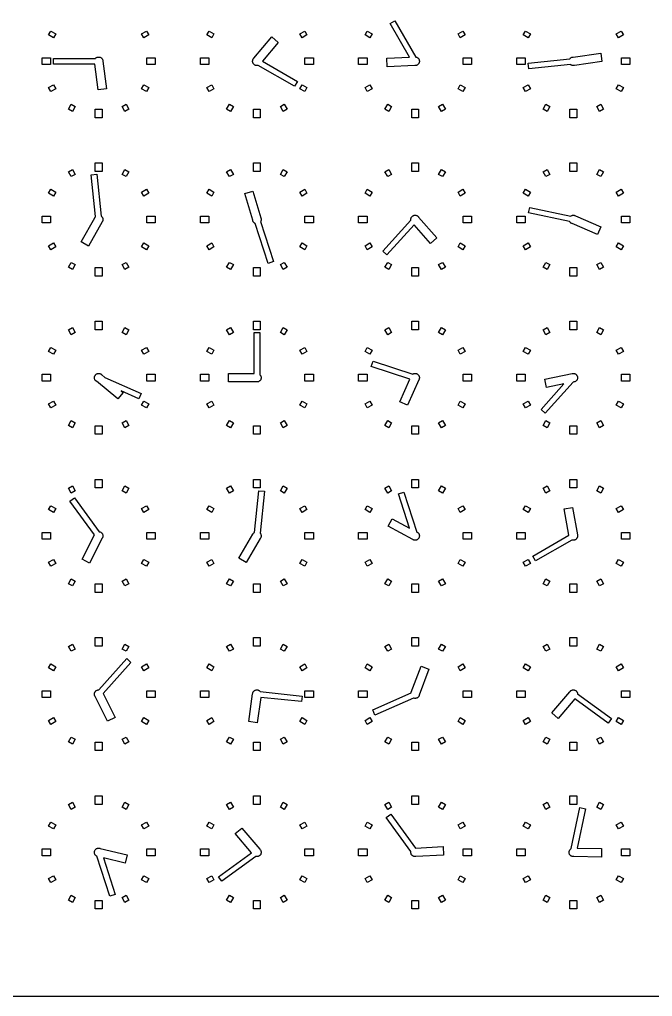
# Model space of a CAD drawing. Header units: millimetres. Extents: x -8 to 856, y -8 to 688.
# Drawn here: x 424 to 536, y -7.5 to 165.4 of the extents above; entities that cross this region are included whole.
import ezdxf

# ---------------------------------------------------------------- set-up
doc = ezdxf.new("R2010")
doc.units = ezdxf.units.MM

msp = doc.modelspace()

# ---------------------------------------------------------------- linework, layer by layer
for points in [[(-7.5, -7.5), (-7.5, 687.5), (855.5, 687.5), (855.5, -7.5)], [(493.01, 158.71), (489.57, 164.68), (490.43, 165.18), (494.15, 158.74), (494.22, 158.72), (494.29, 158.7), (494.36, 158.67), (494.42, 158.63), (494.48, 158.58), (494.53, 158.53), (494.58, 158.48), (494.63, 158.42), (494.67, 158.36), (494.7, 158.29), (494.72, 158.22), (494.74, 158.15), (494.75, 158.07), (494.75, 158), (494.75, 157.93), (494.74, 157.85), (494.72, 157.78), (494.7, 157.71), (494.67, 157.64), (494.63, 157.58), (494.58, 157.52), (494.53, 157.47), (494.48, 157.42), (494.42, 157.37), (494.36, 157.33), (494.29, 157.3), (494.22, 157.28), (494.15, 157.26), (494.07, 157.25), (494, 157.25), (493.95, 157.25), (489.04, 157.03), (488.97, 158.53), (493.01, 158.71)], [(430.41, 162.85), (430.01, 162.15), (429.14, 162.65), (429.54, 163.35), (430.41, 162.85)], [(445.99, 162.15), (445.59, 162.85), (446.46, 163.35), (446.86, 162.65), (445.99, 162.15)], [(458.41, 162.85), (458.01, 162.15), (457.14, 162.65), (457.54, 163.35), (458.41, 162.85)], [(473.99, 162.15), (473.59, 162.85), (474.46, 163.35), (474.86, 162.65), (473.99, 162.15)], [(486.41, 162.85), (486.01, 162.15), (485.14, 162.65), (485.54, 163.35), (486.41, 162.85)], [(501.99, 162.15), (501.59, 162.85), (502.46, 163.35), (502.86, 162.65), (501.99, 162.15)], [(514.41, 162.85), (514.01, 162.15), (513.14, 162.65), (513.54, 163.35), (514.41, 162.85)], [(529.99, 162.15), (529.59, 162.85), (530.46, 163.35), (530.86, 162.65), (529.99, 162.15)], [(466.22, 157.28), (466.15, 157.26), (466.07, 157.25), (466, 157.25), (465.93, 157.25), (465.85, 157.26), (465.78, 157.28), (465.71, 157.3), (465.64, 157.33), (465.58, 157.37), (465.52, 157.42), (465.47, 157.47), (465.42, 157.52), (465.37, 157.58), (465.33, 157.64), (465.3, 157.71), (465.28, 157.78), (465.26, 157.85), (465.25, 157.93), (465.25, 158), (465.25, 158.07), (465.26, 158.15), (465.28, 158.22), (465.3, 158.29), (465.33, 158.36), (465.37, 158.42), (465.42, 158.48), (465.47, 158.53), (465.48, 158.54), (468.64, 162.31), (469.79, 161.35), (466.99, 158.01), (473.18, 154.43), (472.68, 153.57), (466.24, 157.28), (466.22, 157.28)], [(521.39, 158.44), (521.42, 158.48), (521.47, 158.53), (521.52, 158.58), (521.58, 158.63), (521.64, 158.67), (521.71, 158.7), (521.78, 158.72), (521.85, 158.74), (521.93, 158.75), (521.97, 158.75), (526.85, 159.44), (527.06, 157.95), (522.18, 157.27), (522.15, 157.26), (522.07, 157.25), (522, 157.25), (521.93, 157.25), (521.85, 157.26), (521.78, 157.28), (521.71, 157.3), (521.64, 157.33), (521.58, 157.37), (521.52, 157.42), (521.49, 157.44), (514.1, 156.67), (513.99, 157.66), (521.39, 158.44)], [(429.5, 158.6), (429.5, 157.4), (428, 157.4), (428, 158.6), (429.5, 158.6)], [(437.47, 158.53), (437.52, 158.58), (437.58, 158.63), (437.64, 158.67), (437.71, 158.7), (437.78, 158.72), (437.85, 158.74), (437.93, 158.75), (438, 158.75), (438.07, 158.75), (438.15, 158.74), (438.22, 158.72), (438.29, 158.7), (438.36, 158.67), (438.42, 158.63), (438.48, 158.58), (438.53, 158.53), (438.58, 158.48), (438.63, 158.42), (438.67, 158.36), (438.7, 158.29), (438.72, 158.22), (438.74, 158.15), (438.75, 158.07), (438.75, 158.02), (439.4, 153.14), (437.91, 152.94), (437.31, 157.5), (430, 157.5), (430, 158.5), (437.44, 158.5), (437.47, 158.53)], [(446.5, 157.4), (446.5, 158.6), (448, 158.6), (448, 157.4), (446.5, 157.4)], [(457.5, 158.6), (457.5, 157.4), (456, 157.4), (456, 158.6), (457.5, 158.6)], [(474.5, 157.4), (474.5, 158.6), (476, 158.6), (476, 157.4), (474.5, 157.4)], [(485.5, 158.6), (485.5, 157.4), (484, 157.4), (484, 158.6), (485.5, 158.6)], [(502.5, 157.4), (502.5, 158.6), (504, 158.6), (504, 157.4), (502.5, 157.4)], [(513.5, 158.6), (513.5, 157.4), (512, 157.4), (512, 158.6), (513.5, 158.6)], [(530.5, 157.4), (530.5, 158.6), (532, 158.6), (532, 157.4), (530.5, 157.4)], [(430.01, 153.85), (430.41, 153.15), (429.54, 152.65), (429.14, 153.35), (430.01, 153.85)], [(445.59, 153.15), (445.99, 153.85), (446.86, 153.35), (446.46, 152.65), (445.59, 153.15)], [(458.01, 153.85), (458.41, 153.15), (457.54, 152.65), (457.14, 153.35), (458.01, 153.85)], [(473.59, 153.15), (473.99, 153.85), (474.86, 153.35), (474.46, 152.65), (473.59, 153.15)], [(486.01, 153.85), (486.41, 153.15), (485.54, 152.65), (485.14, 153.35), (486.01, 153.85)], [(501.59, 153.15), (501.99, 153.85), (502.86, 153.35), (502.46, 152.65), (501.59, 153.15)], [(514.01, 153.85), (514.41, 153.15), (513.54, 152.65), (513.14, 153.35), (514.01, 153.85)], [(529.59, 153.15), (529.99, 153.85), (530.86, 153.35), (530.46, 152.65), (529.59, 153.15)], [(432.65, 149.54), (433.15, 150.41), (433.85, 150.01), (433.35, 149.14), (432.65, 149.54)], [(437.4, 149.5), (438.6, 149.5), (438.6, 148), (437.4, 148), (437.4, 149.5)], [(442.15, 150.01), (442.85, 150.41), (443.35, 149.54), (442.65, 149.14), (442.15, 150.01)], [(461.15, 150.41), (461.85, 150.01), (461.35, 149.14), (460.65, 149.54), (461.15, 150.41)], [(465.4, 148), (465.4, 149.5), (466.6, 149.5), (466.6, 148), (465.4, 148)], [(470.15, 150.01), (470.85, 150.41), (471.35, 149.54), (470.65, 149.14), (470.15, 150.01)], [(488.65, 149.54), (489.15, 150.41), (489.85, 150.01), (489.35, 149.14), (488.65, 149.54)], [(493.4, 149.5), (494.6, 149.5), (494.6, 148), (493.4, 148), (493.4, 149.5)], [(498.15, 150.01), (498.85, 150.41), (499.35, 149.54), (498.65, 149.14), (498.15, 150.01)], [(516.65, 149.54), (517.15, 150.41), (517.85, 150.01), (517.35, 149.14), (516.65, 149.54)], [(521.4, 149.5), (522.6, 149.5), (522.6, 148), (521.4, 148), (521.4, 149.5)], [(526.15, 150.01), (526.85, 150.41), (527.35, 149.54), (526.65, 149.14), (526.15, 150.01)], [(433.85, 137.99), (433.15, 137.59), (432.65, 138.46), (433.35, 138.86), (433.85, 137.99)], [(438.6, 138.5), (437.4, 138.5), (437.4, 140), (438.6, 140), (438.6, 138.5)], [(442.85, 137.59), (442.15, 137.99), (442.65, 138.86), (443.35, 138.46), (442.85, 137.59)], [(461.85, 137.99), (461.15, 137.59), (460.65, 138.46), (461.35, 138.86), (461.85, 137.99)], [(466.6, 138.5), (465.4, 138.5), (465.4, 140), (466.6, 140), (466.6, 138.5)], [(470.85, 137.59), (470.15, 137.99), (470.65, 138.86), (471.35, 138.46), (470.85, 137.59)], [(489.85, 137.99), (489.15, 137.59), (488.65, 138.46), (489.35, 138.86), (489.85, 137.99)], [(494.6, 138.5), (493.4, 138.5), (493.4, 140), (494.6, 140), (494.6, 138.5)], [(498.85, 137.59), (498.15, 137.99), (498.65, 138.86), (499.35, 138.46), (498.85, 137.59)], [(517.85, 137.99), (517.15, 137.59), (516.65, 138.46), (517.35, 138.86), (517.85, 137.99)], [(522.6, 138.5), (521.4, 138.5), (521.4, 140), (522.6, 140), (522.6, 138.5)], [(526.85, 137.59), (526.15, 137.99), (526.65, 138.86), (527.35, 138.46), (526.85, 137.59)], [(437.31, 130.3), (437.33, 130.36), (437.37, 130.42), (437.42, 130.48), (437.44, 130.51), (436.67, 137.9), (437.66, 138.01), (438.44, 130.61), (438.48, 130.58), (438.53, 130.53), (438.58, 130.48), (438.63, 130.42), (438.67, 130.36), (438.7, 130.29), (438.72, 130.22), (438.74, 130.15), (438.75, 130.07), (438.75, 130), (438.75, 129.93), (438.74, 129.85), (438.72, 129.78), (438.7, 129.71), (438.67, 129.64), (438.63, 129.58), (438.61, 129.56), (436.19, 125.28), (434.89, 126.02), (437.31, 130.3)], [(430.41, 134.85), (430.01, 134.15), (429.14, 134.65), (429.54, 135.35), (430.41, 134.85)], [(445.99, 134.15), (445.59, 134.85), (446.46, 135.35), (446.86, 134.65), (445.99, 134.15)], [(458.41, 134.85), (458.01, 134.15), (457.14, 134.65), (457.54, 135.35), (458.41, 134.85)], [(466.7, 129.71), (466.67, 129.64), (466.65, 129.62), (468.95, 122.55), (468, 122.24), (465.7, 129.31), (465.64, 129.33), (465.58, 129.37), (465.52, 129.42), (465.47, 129.47), (465.42, 129.52), (465.37, 129.58), (465.33, 129.64), (465.3, 129.71), (465.28, 129.78), (465.26, 129.85), (465.26, 129.87), (463.86, 134.58), (465.3, 135.01), (466.7, 130.29), (466.7, 130.29), (466.72, 130.22), (466.74, 130.15), (466.75, 130.07), (466.75, 130), (466.75, 129.93), (466.74, 129.85), (466.72, 129.78), (466.7, 129.71)], [(473.99, 134.15), (473.59, 134.85), (474.46, 135.35), (474.86, 134.65), (473.99, 134.15)], [(486.41, 134.85), (486.01, 134.15), (485.14, 134.65), (485.54, 135.35), (486.41, 134.85)], [(501.99, 134.15), (501.59, 134.85), (502.46, 135.35), (502.86, 134.65), (501.99, 134.15)], [(514.41, 134.85), (514.01, 134.15), (513.14, 134.65), (513.54, 135.35), (514.41, 134.85)], [(529.99, 134.15), (529.59, 134.85), (530.46, 135.35), (530.86, 134.65), (529.99, 134.15)], [(521.71, 129.3), (521.64, 129.33), (521.58, 129.37), (521.52, 129.42), (521.47, 129.47), (521.42, 129.52), (521.37, 129.58), (521.34, 129.63), (514.07, 131.17), (514.28, 132.15), (521.55, 130.61), (521.58, 130.63), (521.64, 130.67), (521.71, 130.7), (521.78, 130.72), (521.85, 130.74), (521.93, 130.75), (522, 130.75), (522.07, 130.75), (522.15, 130.74), (522.22, 130.72), (522.29, 130.7), (522.36, 130.67), (522.37, 130.66), (526.88, 128.69), (526.29, 127.32), (521.78, 129.28), (521.71, 129.3)], [(429.5, 130.6), (429.5, 129.4), (428, 129.4), (428, 130.6), (429.5, 130.6)], [(446.5, 129.4), (446.5, 130.6), (448, 130.6), (448, 129.4), (446.5, 129.4)], [(457.5, 130.6), (457.5, 129.4), (456, 129.4), (456, 130.6), (457.5, 130.6)], [(474.5, 129.4), (474.5, 130.6), (476, 130.6), (476, 129.4), (474.5, 129.4)], [(485.5, 130.6), (485.5, 129.4), (484, 129.4), (484, 130.6), (485.5, 130.6)], [(493.25, 129.91), (493.25, 129.93), (493.25, 130), (493.25, 130.07), (493.26, 130.15), (493.28, 130.22), (493.3, 130.29), (493.33, 130.36), (493.37, 130.42), (493.42, 130.48), (493.47, 130.53), (493.52, 130.58), (493.58, 130.63), (493.64, 130.67), (493.71, 130.7), (493.78, 130.72), (493.85, 130.74), (493.93, 130.75), (494, 130.75), (494.07, 130.75), (494.15, 130.74), (494.22, 130.72), (494.29, 130.7), (494.36, 130.67), (494.42, 130.63), (494.48, 130.58), (494.53, 130.53), (494.58, 130.48), (494.61, 130.44), (497.87, 126.75), (496.75, 125.76), (493.83, 129.06), (489.02, 123.72), (488.28, 124.39), (493.25, 129.91)], [(502.5, 129.4), (502.5, 130.6), (504, 130.6), (504, 129.4), (502.5, 129.4)], [(513.5, 130.6), (513.5, 129.4), (512, 129.4), (512, 130.6), (513.5, 130.6)], [(530.5, 129.4), (530.5, 130.6), (532, 130.6), (532, 129.4), (530.5, 129.4)], [(430.01, 125.85), (430.41, 125.15), (429.54, 124.65), (429.14, 125.35), (430.01, 125.85)], [(445.59, 125.15), (445.99, 125.85), (446.86, 125.35), (446.46, 124.65), (445.59, 125.15)], [(458.01, 125.85), (458.41, 125.15), (457.54, 124.65), (457.14, 125.35), (458.01, 125.85)], [(473.59, 125.15), (473.99, 125.85), (474.86, 125.35), (474.46, 124.65), (473.59, 125.15)], [(486.01, 125.85), (486.41, 125.15), (485.54, 124.65), (485.14, 125.35), (486.01, 125.85)], [(501.59, 125.15), (501.99, 125.85), (502.86, 125.35), (502.46, 124.65), (501.59, 125.15)], [(514.01, 125.85), (514.41, 125.15), (513.54, 124.65), (513.14, 125.35), (514.01, 125.85)], [(529.59, 125.15), (529.99, 125.85), (530.86, 125.35), (530.46, 124.65), (529.59, 125.15)], [(432.65, 121.54), (433.15, 122.41), (433.85, 122.01), (433.35, 121.14), (432.65, 121.54)], [(437.4, 121.5), (438.6, 121.5), (438.6, 120), (437.4, 120), (437.4, 121.5)], [(442.15, 122.01), (442.85, 122.41), (443.35, 121.54), (442.65, 121.14), (442.15, 122.01)], [(460.65, 121.54), (461.15, 122.41), (461.85, 122.01), (461.35, 121.14), (460.65, 121.54)], [(465.4, 121.5), (466.6, 121.5), (466.6, 120), (465.4, 120), (465.4, 121.5)], [(470.15, 122.01), (470.85, 122.41), (471.35, 121.54), (470.65, 121.14), (470.15, 122.01)], [(488.65, 121.54), (489.15, 122.41), (489.85, 122.01), (489.35, 121.14), (488.65, 121.54)], [(493.4, 121.5), (494.6, 121.5), (494.6, 120), (493.4, 120), (493.4, 121.5)], [(498.15, 122.01), (498.85, 122.41), (499.35, 121.54), (498.65, 121.14), (498.15, 122.01)], [(516.65, 121.54), (517.15, 122.41), (517.85, 122.01), (517.35, 121.14), (516.65, 121.54)], [(521.4, 121.5), (522.6, 121.5), (522.6, 120), (521.4, 120), (521.4, 121.5)], [(526.15, 122.01), (526.85, 122.41), (527.35, 121.54), (526.65, 121.14), (526.15, 122.01)], [(433.85, 109.99), (433.15, 109.59), (432.65, 110.46), (433.35, 110.86), (433.85, 109.99)], [(438.6, 110.5), (437.4, 110.5), (437.4, 112), (438.6, 112), (438.6, 110.5)], [(442.85, 109.59), (442.15, 109.99), (442.65, 110.86), (443.35, 110.46), (442.85, 109.59)], [(461.85, 109.99), (461.15, 109.59), (460.65, 110.46), (461.35, 110.86), (461.85, 109.99)], [(466.6, 110.5), (465.4, 110.5), (465.4, 112), (466.6, 112), (466.6, 110.5)], [(470.85, 109.59), (470.15, 109.99), (470.65, 110.86), (471.35, 110.46), (470.85, 109.59)], [(489.85, 109.99), (489.15, 109.59), (488.65, 110.46), (489.35, 110.86), (489.85, 109.99)], [(494.6, 110.5), (493.4, 110.5), (493.4, 112), (494.6, 112), (494.6, 110.5)], [(498.85, 109.59), (498.15, 109.99), (498.65, 110.86), (499.35, 110.46), (498.85, 109.59)], [(517.85, 109.99), (517.15, 109.59), (516.65, 110.46), (517.35, 110.86), (517.85, 109.99)], [(522.6, 110.5), (521.4, 110.5), (521.4, 112), (522.6, 112), (522.6, 110.5)], [(526.85, 109.59), (526.15, 109.99), (526.65, 110.86), (527.35, 110.46), (526.85, 109.59)], [(465.5, 110), (466.5, 110), (466.5, 102.56), (466.53, 102.53), (466.58, 102.48), (466.63, 102.42), (466.67, 102.36), (466.7, 102.29), (466.72, 102.22), (466.74, 102.15), (466.75, 102.07), (466.75, 102), (466.75, 101.93), (466.74, 101.85), (466.72, 101.78), (466.7, 101.71), (466.67, 101.64), (466.63, 101.58), (466.58, 101.52), (466.53, 101.47), (466.48, 101.42), (466.42, 101.37), (466.36, 101.33), (466.29, 101.3), (466.22, 101.28), (466.15, 101.26), (466.07, 101.25), (466, 101.25), (465.93, 101.25), (465.92, 101.25), (461, 101.25), (461, 102.75), (465.5, 102.75), (465.5, 110)], [(430.41, 106.85), (430.01, 106.15), (429.14, 106.65), (429.54, 107.35), (430.41, 106.85)], [(445.99, 106.15), (445.59, 106.85), (446.46, 107.35), (446.86, 106.65), (445.99, 106.15)], [(458.41, 106.85), (458.01, 106.15), (457.14, 106.65), (457.54, 107.35), (458.41, 106.85)], [(473.99, 106.15), (473.59, 106.85), (474.46, 107.35), (474.86, 106.65), (473.99, 106.15)], [(486.41, 106.85), (486.01, 106.15), (485.14, 106.65), (485.54, 107.35), (486.41, 106.85)], [(501.99, 106.15), (501.59, 106.85), (502.46, 107.35), (502.86, 106.65), (501.99, 106.15)], [(514.41, 106.85), (514.01, 106.15), (513.14, 106.65), (513.54, 107.35), (514.41, 106.85)], [(529.99, 106.15), (529.59, 106.85), (530.46, 107.35), (530.86, 106.65), (529.99, 106.15)], [(493.08, 101.77), (486.24, 104), (486.55, 104.95), (493.62, 102.65), (493.64, 102.67), (493.71, 102.7), (493.78, 102.72), (493.85, 102.74), (493.93, 102.75), (494, 102.75), (494.07, 102.75), (494.15, 102.74), (494.22, 102.72), (494.29, 102.7), (494.36, 102.67), (494.42, 102.63), (494.48, 102.58), (494.53, 102.53), (494.58, 102.48), (494.63, 102.42), (494.67, 102.36), (494.7, 102.29), (494.72, 102.22), (494.74, 102.15), (494.75, 102.07), (494.75, 102), (494.75, 101.93), (494.74, 101.85), (494.72, 101.78), (494.7, 101.71), (494.67, 101.64), (494.65, 101.62), (492.65, 97.13), (491.28, 97.74), (493.08, 101.77)], [(429.5, 102.6), (429.5, 101.4), (428, 101.4), (428, 102.6), (429.5, 102.6)], [(437.58, 101.37), (437.52, 101.42), (437.47, 101.47), (437.42, 101.52), (437.37, 101.58), (437.33, 101.64), (437.3, 101.71), (437.28, 101.78), (437.26, 101.85), (437.25, 101.93), (437.25, 102), (437.25, 102.07), (437.26, 102.15), (437.28, 102.22), (437.3, 102.29), (437.33, 102.36), (437.37, 102.42), (437.42, 102.48), (437.47, 102.53), (437.52, 102.58), (437.58, 102.63), (437.64, 102.67), (437.71, 102.7), (437.78, 102.72), (437.85, 102.74), (437.93, 102.75), (438, 102.75), (438.07, 102.75), (438.15, 102.74), (438.22, 102.72), (438.29, 102.7), (438.36, 102.67), (438.42, 102.63), (438.48, 102.58), (438.53, 102.53), (438.54, 102.53), (439.12, 102.05), (445.51, 99.2), (445.1, 98.29), (442.01, 99.67), (442.34, 99.4), (441.38, 98.24), (437.59, 101.37), (437.58, 101.37)], [(446.5, 101.4), (446.5, 102.6), (448, 102.6), (448, 101.4), (446.5, 101.4)], [(457.5, 102.6), (457.5, 101.4), (456, 101.4), (456, 102.6), (457.5, 102.6)], [(474.5, 101.4), (474.5, 102.6), (476, 102.6), (476, 101.4), (474.5, 101.4)], [(485.5, 102.6), (485.5, 101.4), (484, 101.4), (484, 102.6), (485.5, 102.6)], [(502.5, 101.4), (502.5, 102.6), (504, 102.6), (504, 101.4), (502.5, 101.4)], [(513.5, 102.6), (513.5, 101.4), (512, 101.4), (512, 102.6), (513.5, 102.6)], [(520.33, 100.9), (517.25, 100.27), (516.95, 101.74), (521.77, 102.72), (521.78, 102.72), (521.85, 102.74), (521.93, 102.75), (522, 102.75), (522.07, 102.75), (522.15, 102.74), (522.22, 102.72), (522.29, 102.7), (522.36, 102.67), (522.42, 102.63), (522.48, 102.58), (522.53, 102.53), (522.58, 102.48), (522.63, 102.42), (522.67, 102.36), (522.7, 102.29), (522.72, 102.22), (522.74, 102.15), (522.75, 102.07), (522.75, 102), (522.75, 101.93), (522.74, 101.85), (522.72, 101.78), (522.7, 101.71), (522.67, 101.64), (522.63, 101.58), (522.58, 101.52), (522.53, 101.47), (522.48, 101.42), (522.42, 101.37), (522.36, 101.33), (522.29, 101.3), (522.22, 101.28), (522.15, 101.26), (522.07, 101.25), (522.07, 101.25), (521.98, 101.23), (517.02, 95.72), (516.28, 96.39), (520.33, 100.9)], [(530.5, 101.4), (530.5, 102.6), (532, 102.6), (532, 101.4), (530.5, 101.4)], [(430.01, 97.85), (430.41, 97.15), (429.54, 96.65), (429.14, 97.35), (430.01, 97.85)], [(445.59, 97.15), (445.99, 97.85), (446.86, 97.35), (446.46, 96.65), (445.59, 97.15)], [(458.01, 97.85), (458.41, 97.15), (457.54, 96.65), (457.14, 97.35), (458.01, 97.85)], [(473.59, 97.15), (473.99, 97.85), (474.86, 97.35), (474.46, 96.65), (473.59, 97.15)], [(486.01, 97.85), (486.41, 97.15), (485.54, 96.65), (485.14, 97.35), (486.01, 97.85)], [(501.59, 97.15), (501.99, 97.85), (502.86, 97.35), (502.46, 96.65), (501.59, 97.15)], [(514.01, 97.85), (514.41, 97.15), (513.54, 96.65), (513.14, 97.35), (514.01, 97.85)], [(529.59, 97.15), (529.99, 97.85), (530.86, 97.35), (530.46, 96.65), (529.59, 97.15)], [(433.15, 94.41), (433.85, 94.01), (433.35, 93.14), (432.65, 93.54), (433.15, 94.41)], [(437.4, 92), (437.4, 93.5), (438.6, 93.5), (438.6, 92), (437.4, 92)], [(442.15, 94.01), (442.85, 94.41), (443.35, 93.54), (442.65, 93.14), (442.15, 94.01)], [(460.65, 93.54), (461.15, 94.41), (461.85, 94.01), (461.35, 93.14), (460.65, 93.54)], [(465.4, 93.5), (466.6, 93.5), (466.6, 92), (465.4, 92), (465.4, 93.5)], [(470.15, 94.01), (470.85, 94.41), (471.35, 93.54), (470.65, 93.14), (470.15, 94.01)], [(488.65, 93.54), (489.15, 94.41), (489.85, 94.01), (489.35, 93.14), (488.65, 93.54)], [(493.4, 93.5), (494.6, 93.5), (494.6, 92), (493.4, 92), (493.4, 93.5)], [(498.15, 94.01), (498.85, 94.41), (499.35, 93.54), (498.65, 93.14), (498.15, 94.01)], [(516.65, 93.54), (517.15, 94.41), (517.85, 94.01), (517.35, 93.14), (516.65, 93.54)], [(521.4, 93.5), (522.6, 93.5), (522.6, 92), (521.4, 92), (521.4, 93.5)], [(526.15, 94.01), (526.85, 94.41), (527.35, 93.54), (526.65, 93.14), (526.15, 94.01)], [(438.6, 82.5), (437.4, 82.5), (437.4, 84), (438.6, 84), (438.6, 82.5)], [(466.6, 82.5), (465.4, 82.5), (465.4, 84), (466.6, 84), (466.6, 82.5)], [(494.6, 82.5), (493.4, 82.5), (493.4, 84), (494.6, 84), (494.6, 82.5)], [(522.6, 82.5), (521.4, 82.5), (521.4, 84), (522.6, 84), (522.6, 82.5)], [(433.85, 81.99), (433.15, 81.59), (432.65, 82.46), (433.35, 82.86), (433.85, 81.99)], [(442.85, 81.59), (442.15, 81.99), (442.65, 82.86), (443.35, 82.46), (442.85, 81.59)], [(461.85, 81.99), (461.15, 81.59), (460.65, 82.46), (461.35, 82.86), (461.85, 81.99)], [(465.31, 74.31), (465.33, 74.36), (465.37, 74.42), (465.42, 74.48), (465.47, 74.53), (465.52, 74.58), (465.56, 74.61), (466.34, 82.01), (467.33, 81.9), (466.56, 74.51), (466.58, 74.48), (466.63, 74.42), (466.67, 74.36), (466.7, 74.29), (466.72, 74.22), (466.74, 74.15), (466.75, 74.07), (466.75, 74), (466.75, 73.93), (466.74, 73.85), (466.72, 73.78), (466.7, 73.71), (466.67, 73.64), (466.63, 73.58), (466.61, 73.55), (464.11, 69.31), (462.82, 70.07), (465.31, 74.31)], [(470.85, 81.59), (470.15, 81.99), (470.65, 82.86), (471.35, 82.46), (470.85, 81.59)], [(489.85, 81.99), (489.15, 81.59), (488.65, 82.46), (489.35, 82.86), (489.85, 81.99)], [(494.7, 73.71), (494.67, 73.64), (494.63, 73.58), (494.58, 73.52), (494.53, 73.47), (494.48, 73.42), (494.42, 73.37), (494.36, 73.33), (494.29, 73.3), (494.22, 73.28), (494.15, 73.26), (494.07, 73.25), (494, 73.25), (493.93, 73.25), (493.85, 73.26), (493.78, 73.28), (493.71, 73.3), (493.64, 73.33), (493.58, 73.37), (493.57, 73.38), (489.25, 75.73), (489.96, 77.04), (493.02, 75.38), (491.05, 81.45), (492, 81.76), (494.3, 74.69), (494.36, 74.67), (494.42, 74.63), (494.48, 74.58), (494.53, 74.53), (494.58, 74.48), (494.63, 74.42), (494.67, 74.36), (494.7, 74.29), (494.72, 74.22), (494.74, 74.15), (494.75, 74.07), (494.75, 74), (494.75, 73.93), (494.74, 73.85), (494.72, 73.78), (494.7, 73.71)], [(498.85, 81.59), (498.15, 81.99), (498.65, 82.86), (499.35, 82.46), (498.85, 81.59)], [(517.85, 81.99), (517.15, 81.59), (516.65, 82.46), (517.35, 82.86), (517.85, 81.99)], [(526.85, 81.59), (526.15, 81.99), (526.65, 82.86), (527.35, 82.46), (526.85, 81.59)], [(437.25, 74.18), (432.89, 80.18), (433.7, 80.77), (438.07, 74.75), (438.07, 74.75), (438.15, 74.74), (438.22, 74.72), (438.29, 74.7), (438.36, 74.67), (438.42, 74.63), (438.48, 74.58), (438.53, 74.53), (438.58, 74.48), (438.63, 74.42), (438.67, 74.36), (438.7, 74.29), (438.72, 74.22), (438.74, 74.15), (438.75, 74.07), (438.75, 74), (438.75, 73.93), (438.74, 73.85), (438.72, 73.78), (438.7, 73.71), (438.67, 73.64), (438.63, 73.58), (436.4, 69.2), (435.06, 69.89), (437.25, 74.18)], [(430.41, 78.85), (430.01, 78.15), (429.14, 78.65), (429.54, 79.35), (430.41, 78.85)], [(445.99, 78.15), (445.59, 78.85), (446.46, 79.35), (446.86, 78.65), (445.99, 78.15)], [(458.41, 78.85), (458.01, 78.15), (457.14, 78.65), (457.54, 79.35), (458.41, 78.85)], [(473.99, 78.15), (473.59, 78.85), (474.46, 79.35), (474.86, 78.65), (473.99, 78.15)], [(486.41, 78.85), (486.01, 78.15), (485.14, 78.65), (485.54, 79.35), (486.41, 78.85)], [(501.99, 78.15), (501.59, 78.85), (502.46, 79.35), (502.86, 78.65), (501.99, 78.15)], [(514.41, 78.85), (514.01, 78.15), (513.14, 78.65), (513.54, 79.35), (514.41, 78.85)], [(521.22, 74.12), (520.39, 78.79), (521.87, 79.05), (522.72, 74.21), (522.74, 74.15), (522.75, 74.07), (522.75, 74), (522.75, 73.93), (522.74, 73.85), (522.72, 73.78), (522.7, 73.71), (522.67, 73.64), (522.63, 73.58), (522.58, 73.52), (522.53, 73.47), (522.48, 73.42), (522.42, 73.37), (522.36, 73.33), (522.29, 73.3), (522.22, 73.28), (522.15, 73.26), (522.07, 73.25), (522, 73.25), (521.93, 73.25), (521.85, 73.26), (521.78, 73.28), (521.76, 73.28), (515.32, 69.57), (514.82, 70.43), (521.22, 74.12)], [(529.99, 78.15), (529.59, 78.85), (530.46, 79.35), (530.86, 78.65), (529.99, 78.15)], [(429.5, 74.6), (429.5, 73.4), (428, 73.4), (428, 74.6), (429.5, 74.6)], [(446.5, 73.4), (446.5, 74.6), (448, 74.6), (448, 73.4), (446.5, 73.4)], [(457.5, 74.6), (457.5, 73.4), (456, 73.4), (456, 74.6), (457.5, 74.6)], [(474.5, 73.4), (474.5, 74.6), (476, 74.6), (476, 73.4), (474.5, 73.4)], [(485.5, 74.6), (485.5, 73.4), (484, 73.4), (484, 74.6), (485.5, 74.6)], [(502.5, 73.4), (502.5, 74.6), (504, 74.6), (504, 73.4), (502.5, 73.4)], [(513.5, 74.6), (513.5, 73.4), (512, 73.4), (512, 74.6), (513.5, 74.6)], [(530.5, 73.4), (530.5, 74.6), (532, 74.6), (532, 73.4), (530.5, 73.4)], [(430.01, 69.85), (430.41, 69.15), (429.54, 68.65), (429.14, 69.35), (430.01, 69.85)], [(445.59, 69.15), (445.99, 69.85), (446.86, 69.35), (446.46, 68.65), (445.59, 69.15)], [(458.01, 69.85), (458.41, 69.15), (457.54, 68.65), (457.14, 69.35), (458.01, 69.85)], [(473.59, 69.15), (473.99, 69.85), (474.86, 69.35), (474.46, 68.65), (473.59, 69.15)], [(486.01, 69.85), (486.41, 69.15), (485.54, 68.65), (485.14, 69.35), (486.01, 69.85)], [(501.59, 69.15), (501.99, 69.85), (502.86, 69.35), (502.46, 68.65), (501.59, 69.15)], [(514.01, 69.85), (514.41, 69.15), (513.54, 68.65), (513.14, 69.35), (514.01, 69.85)], [(529.59, 69.15), (529.99, 69.85), (530.86, 69.35), (530.46, 68.65), (529.59, 69.15)], [(432.65, 65.54), (433.15, 66.41), (433.85, 66.01), (433.35, 65.14), (432.65, 65.54)], [(442.15, 66.01), (442.85, 66.41), (443.35, 65.54), (442.65, 65.14), (442.15, 66.01)], [(460.65, 65.54), (461.15, 66.41), (461.85, 66.01), (461.35, 65.14), (460.65, 65.54)], [(470.15, 66.01), (470.85, 66.41), (471.35, 65.54), (470.65, 65.14), (470.15, 66.01)], [(488.65, 65.54), (489.15, 66.41), (489.85, 66.01), (489.35, 65.14), (488.65, 65.54)], [(498.15, 66.01), (498.85, 66.41), (499.35, 65.54), (498.65, 65.14), (498.15, 66.01)], [(516.65, 65.54), (517.15, 66.41), (517.85, 66.01), (517.35, 65.14), (516.65, 65.54)], [(526.15, 66.01), (526.85, 66.41), (527.35, 65.54), (526.65, 65.14), (526.15, 66.01)], [(437.4, 65.5), (438.6, 65.5), (438.6, 64), (437.4, 64), (437.4, 65.5)], [(465.4, 65.5), (466.6, 65.5), (466.6, 64), (465.4, 64), (465.4, 65.5)], [(493.4, 65.5), (494.6, 65.5), (494.6, 64), (493.4, 64), (493.4, 65.5)], [(521.4, 65.5), (522.6, 65.5), (522.6, 64), (521.4, 64), (521.4, 65.5)], [(438.6, 54.5), (437.4, 54.5), (437.4, 56), (438.6, 56), (438.6, 54.5)], [(466.6, 54.5), (465.4, 54.5), (465.4, 56), (466.6, 56), (466.6, 54.5)], [(494.6, 54.5), (493.4, 54.5), (493.4, 56), (494.6, 56), (494.6, 54.5)], [(522.6, 54.5), (521.4, 54.5), (521.4, 56), (522.6, 56), (522.6, 54.5)], [(433.85, 53.99), (433.15, 53.59), (432.65, 54.46), (433.35, 54.86), (433.85, 53.99)], [(442.85, 53.59), (442.15, 53.99), (442.65, 54.86), (443.35, 54.46), (442.85, 53.59)], [(461.85, 53.99), (461.15, 53.59), (460.65, 54.46), (461.35, 54.86), (461.85, 53.99)], [(470.85, 53.59), (470.15, 53.99), (470.65, 54.86), (471.35, 54.46), (470.85, 53.59)], [(489.85, 53.99), (489.15, 53.59), (488.65, 54.46), (489.35, 54.86), (489.85, 53.99)], [(498.85, 53.59), (498.15, 53.99), (498.65, 54.86), (499.35, 54.46), (498.85, 53.59)], [(517.85, 53.99), (517.15, 53.59), (516.65, 54.46), (517.35, 54.86), (517.85, 53.99)], [(526.85, 53.59), (526.15, 53.99), (526.65, 54.86), (527.35, 54.46), (526.85, 53.59)], [(437.33, 45.64), (437.3, 45.71), (437.28, 45.78), (437.26, 45.85), (437.25, 45.93), (437.25, 46), (437.25, 46.07), (437.26, 46.15), (437.28, 46.22), (437.3, 46.29), (437.33, 46.36), (437.37, 46.42), (437.42, 46.48), (437.47, 46.53), (437.52, 46.58), (437.58, 46.63), (437.64, 46.67), (437.71, 46.7), (437.78, 46.72), (437.85, 46.74), (437.93, 46.75), (438, 46.76), (438.01, 46.75), (442.98, 52.28), (443.72, 51.61), (438.78, 46.12), (440.9, 41.86), (439.56, 41.19), (437.37, 45.59), (437.33, 45.64)], [(430.41, 50.85), (430.01, 50.15), (429.14, 50.65), (429.54, 51.35), (430.41, 50.85)], [(445.99, 50.15), (445.59, 50.85), (446.46, 51.35), (446.86, 50.65), (445.99, 50.15)], [(458.41, 50.85), (458.01, 50.15), (457.14, 50.65), (457.54, 51.35), (458.41, 50.85)], [(473.99, 50.15), (473.59, 50.85), (474.46, 51.35), (474.86, 50.65), (473.99, 50.15)], [(486.41, 50.85), (486.01, 50.15), (485.14, 50.65), (485.54, 51.35), (486.41, 50.85)], [(493.28, 46.23), (493.3, 46.29), (493.33, 46.34), (495.05, 50.95), (496.45, 50.42), (494.73, 45.81), (494.72, 45.78), (494.7, 45.71), (494.67, 45.64), (494.63, 45.58), (494.58, 45.52), (494.53, 45.47), (494.48, 45.42), (494.42, 45.37), (494.36, 45.33), (494.29, 45.3), (494.22, 45.28), (494.15, 45.26), (494.07, 45.25), (494, 45.24), (493.93, 45.25), (493.85, 45.26), (493.78, 45.28), (493.71, 45.3), (493.69, 45.31), (486.9, 42.29), (486.49, 43.2), (493.28, 46.23)], [(501.99, 50.15), (501.59, 50.85), (502.46, 51.35), (502.86, 50.65), (501.99, 50.15)], [(514.41, 50.85), (514.01, 50.15), (513.14, 50.65), (513.54, 51.35), (514.41, 50.85)], [(529.99, 50.15), (529.59, 50.85), (530.46, 51.35), (530.86, 50.65), (529.99, 50.15)], [(465.25, 46.03), (465.25, 46.07), (465.26, 46.15), (465.28, 46.22), (465.3, 46.29), (465.33, 46.36), (465.37, 46.42), (465.42, 46.48), (465.47, 46.53), (465.52, 46.58), (465.58, 46.63), (465.64, 46.67), (465.71, 46.7), (465.78, 46.72), (465.85, 46.74), (465.93, 46.75), (466, 46.76), (466.07, 46.75), (466.15, 46.74), (466.22, 46.72), (466.29, 46.7), (466.36, 46.67), (466.42, 46.63), (466.48, 46.58), (466.53, 46.53), (466.58, 46.48), (466.61, 46.44), (474.01, 45.66), (473.9, 44.67), (466.68, 45.43), (466.05, 40.94), (464.56, 41.15), (465.25, 46.03)], [(521.37, 46.42), (521.42, 46.48), (521.47, 46.53), (521.52, 46.58), (521.58, 46.63), (521.64, 46.67), (521.71, 46.7), (521.78, 46.72), (521.85, 46.74), (521.93, 46.75), (522, 46.76), (522.07, 46.75), (522.15, 46.74), (522.22, 46.72), (522.29, 46.7), (522.36, 46.67), (522.42, 46.63), (522.48, 46.58), (522.53, 46.53), (522.58, 46.48), (522.63, 46.42), (522.67, 46.36), (522.7, 46.29), (522.72, 46.22), (522.74, 46.15), (522.75, 46.07), (522.75, 46.07), (528.77, 41.7), (528.18, 40.89), (522.28, 45.18), (519.32, 41.71), (518.18, 42.69), (521.37, 46.42)], [(429.5, 46.6), (429.5, 45.4), (428, 45.4), (428, 46.6), (429.5, 46.6)], [(446.5, 45.4), (446.5, 46.6), (448, 46.6), (448, 45.4), (446.5, 45.4)], [(457.5, 46.6), (457.5, 45.4), (456, 45.4), (456, 46.6), (457.5, 46.6)], [(474.5, 45.4), (474.5, 46.6), (476, 46.6), (476, 45.4), (474.5, 45.4)], [(485.5, 46.6), (485.5, 45.4), (484, 45.4), (484, 46.6), (485.5, 46.6)], [(502.5, 45.4), (502.5, 46.6), (504, 46.6), (504, 45.4), (502.5, 45.4)], [(513.5, 46.6), (513.5, 45.4), (512, 45.4), (512, 46.6), (513.5, 46.6)], [(530.5, 45.4), (530.5, 46.6), (532, 46.6), (532, 45.4), (530.5, 45.4)], [(430.01, 41.85), (430.41, 41.15), (429.54, 40.65), (429.14, 41.35), (430.01, 41.85)], [(445.59, 41.15), (445.99, 41.85), (446.86, 41.35), (446.46, 40.65), (445.59, 41.15)], [(458.01, 41.85), (458.41, 41.15), (457.54, 40.65), (457.14, 41.35), (458.01, 41.85)], [(473.59, 41.15), (473.99, 41.85), (474.86, 41.35), (474.46, 40.65), (473.59, 41.15)], [(486.01, 41.85), (486.41, 41.15), (485.54, 40.65), (485.14, 41.35), (486.01, 41.85)], [(501.59, 41.15), (501.99, 41.85), (502.86, 41.35), (502.46, 40.65), (501.59, 41.15)], [(514.01, 41.85), (514.41, 41.15), (513.54, 40.65), (513.14, 41.35), (514.01, 41.85)], [(529.59, 41.15), (529.99, 41.85), (530.86, 41.35), (530.46, 40.65), (529.59, 41.15)], [(433.15, 38.41), (433.85, 38.01), (433.35, 37.14), (432.65, 37.54), (433.15, 38.41)], [(442.15, 38.01), (442.85, 38.41), (443.35, 37.54), (442.65, 37.14), (442.15, 38.01)], [(460.65, 37.54), (461.15, 38.41), (461.85, 38.01), (461.35, 37.14), (460.65, 37.54)], [(470.15, 38.01), (470.85, 38.41), (471.35, 37.54), (470.65, 37.14), (470.15, 38.01)], [(488.65, 37.54), (489.15, 38.41), (489.85, 38.01), (489.35, 37.14), (488.65, 37.54)], [(498.15, 38.01), (498.85, 38.41), (499.35, 37.54), (498.65, 37.14), (498.15, 38.01)], [(516.65, 37.54), (517.15, 38.41), (517.85, 38.01), (517.35, 37.14), (516.65, 37.54)], [(526.15, 38.01), (526.85, 38.41), (527.35, 37.54), (526.65, 37.14), (526.15, 38.01)], [(437.4, 36), (437.4, 37.5), (438.6, 37.5), (438.6, 36), (437.4, 36)], [(465.4, 37.5), (466.6, 37.5), (466.6, 36), (465.4, 36), (465.4, 37.5)], [(493.4, 37.5), (494.6, 37.5), (494.6, 36), (493.4, 36), (493.4, 37.5)], [(521.4, 37.5), (522.6, 37.5), (522.6, 36), (521.4, 36), (521.4, 37.5)], [(438.6, 26.5), (437.4, 26.5), (437.4, 28), (438.6, 28), (438.6, 26.5)], [(466.6, 26.5), (465.4, 26.5), (465.4, 28), (466.6, 28), (466.6, 26.5)], [(494.6, 26.5), (493.4, 26.5), (493.4, 28), (494.6, 28), (494.6, 26.5)], [(522.6, 26.5), (521.4, 26.5), (521.4, 28), (522.6, 28), (522.6, 26.5)], [(433.85, 25.99), (433.15, 25.59), (432.65, 26.46), (433.35, 26.86), (433.85, 25.99)], [(442.85, 25.59), (442.15, 25.99), (442.65, 26.86), (443.35, 26.46), (442.85, 25.59)], [(461.85, 25.99), (461.15, 25.59), (460.65, 26.46), (461.35, 26.86), (461.85, 25.99)], [(470.85, 25.59), (470.15, 25.99), (470.65, 26.86), (471.35, 26.46), (470.85, 25.59)], [(489.85, 25.99), (489.15, 25.59), (488.65, 26.46), (489.35, 26.86), (489.85, 25.99)], [(498.85, 25.59), (498.15, 25.99), (498.65, 26.86), (499.35, 26.46), (498.85, 25.59)], [(517.85, 25.99), (517.15, 25.59), (516.65, 26.46), (517.35, 26.86), (517.85, 25.99)], [(526.85, 25.59), (526.15, 25.99), (526.65, 26.86), (527.35, 26.46), (526.85, 25.59)], [(494.07, 17.25), (494, 17.25), (493.93, 17.25), (493.85, 17.26), (493.78, 17.28), (493.71, 17.3), (493.64, 17.33), (493.58, 17.37), (493.52, 17.42), (493.47, 17.47), (493.42, 17.52), (493.37, 17.58), (493.33, 17.64), (493.3, 17.71), (493.28, 17.78), (493.26, 17.85), (493.25, 17.93), (493.25, 18), (493.25, 18.07), (493.26, 18.15), (493.26, 18.16), (488.89, 24.18), (489.7, 24.77), (494.07, 18.75), (498.95, 19.01), (499.03, 17.51), (494.12, 17.26), (494.07, 17.25)], [(522, 17.25), (521.93, 17.25), (521.85, 17.26), (521.78, 17.28), (521.71, 17.3), (521.64, 17.33), (521.58, 17.37), (521.52, 17.42), (521.47, 17.47), (521.42, 17.52), (521.37, 17.58), (521.33, 17.64), (521.3, 17.71), (521.28, 17.78), (521.26, 17.85), (521.25, 17.93), (521.25, 18), (521.25, 18.07), (521.26, 18.15), (521.28, 18.22), (521.3, 18.29), (521.33, 18.36), (521.37, 18.42), (521.42, 18.48), (521.47, 18.53), (521.52, 18.58), (521.58, 18.63), (521.63, 18.66), (523.17, 25.93), (524.15, 25.72), (522.67, 18.74), (527.01, 18.66), (526.99, 17.16), (522.07, 17.25), (522, 17.25)], [(430.41, 22.85), (430.01, 22.15), (429.14, 22.65), (429.54, 23.35), (430.41, 22.85)], [(445.99, 22.15), (445.59, 22.85), (446.46, 23.35), (446.86, 22.65), (445.99, 22.15)], [(458.41, 22.85), (458.01, 22.15), (457.14, 22.65), (457.54, 23.35), (458.41, 22.85)], [(473.99, 22.15), (473.59, 22.85), (474.46, 23.35), (474.86, 22.65), (473.99, 22.15)], [(486.41, 22.85), (486.01, 22.15), (485.14, 22.65), (485.54, 23.35), (486.41, 22.85)], [(501.99, 22.15), (501.59, 22.85), (502.46, 23.35), (502.86, 22.65), (501.99, 22.15)], [(514.41, 22.85), (514.01, 22.15), (513.14, 22.65), (513.54, 23.35), (514.41, 22.85)], [(529.99, 22.15), (529.59, 22.85), (530.46, 23.35), (530.86, 22.65), (529.99, 22.15)], [(465.07, 17.94), (462.18, 21.31), (463.32, 22.29), (466.52, 18.55), (466.53, 18.53), (466.58, 18.48), (466.63, 18.42), (466.67, 18.36), (466.7, 18.29), (466.72, 18.22), (466.74, 18.15), (466.75, 18.07), (466.75, 18), (466.75, 17.93), (466.74, 17.85), (466.72, 17.78), (466.7, 17.71), (466.67, 17.64), (466.63, 17.58), (466.58, 17.52), (466.53, 17.47), (466.48, 17.42), (466.42, 17.37), (466.36, 17.33), (466.29, 17.3), (466.22, 17.28), (466.15, 17.26), (466.07, 17.25), (466, 17.25), (465.93, 17.25), (465.85, 17.26), (465.84, 17.26), (459.82, 12.89), (459.23, 13.7), (465.07, 17.94)], [(429.5, 18.6), (429.5, 17.4), (428, 17.4), (428, 18.6), (429.5, 18.6)], [(437.64, 17.33), (437.58, 17.37), (437.52, 17.42), (437.47, 17.47), (437.42, 17.52), (437.37, 17.58), (437.33, 17.64), (437.3, 17.71), (437.28, 17.78), (437.26, 17.85), (437.25, 17.93), (437.25, 18), (437.25, 18.07), (437.26, 18.15), (437.28, 18.22), (437.3, 18.29), (437.33, 18.36), (437.37, 18.42), (437.42, 18.48), (437.47, 18.53), (437.52, 18.58), (437.58, 18.63), (437.64, 18.67), (437.71, 18.7), (437.78, 18.72), (437.85, 18.74), (437.93, 18.75), (438, 18.75), (438.07, 18.75), (438.15, 18.74), (438.22, 18.72), (438.25, 18.71), (443.04, 17.56), (442.69, 16.1), (438.84, 17.03), (440.95, 10.55), (440, 10.24), (437.7, 17.31), (437.64, 17.33)], [(446.5, 17.4), (446.5, 18.6), (448, 18.6), (448, 17.4), (446.5, 17.4)], [(457.5, 18.6), (457.5, 17.4), (456, 17.4), (456, 18.6), (457.5, 18.6)], [(474.5, 17.4), (474.5, 18.6), (476, 18.6), (476, 17.4), (474.5, 17.4)], [(485.5, 18.6), (485.5, 17.4), (484, 17.4), (484, 18.6), (485.5, 18.6)], [(502.5, 17.4), (502.5, 18.6), (504, 18.6), (504, 17.4), (502.5, 17.4)], [(513.5, 18.6), (513.5, 17.4), (512, 17.4), (512, 18.6), (513.5, 18.6)], [(530.5, 17.4), (530.5, 18.6), (532, 18.6), (532, 17.4), (530.5, 17.4)], [(430.01, 13.85), (430.41, 13.15), (429.54, 12.65), (429.14, 13.35), (430.01, 13.85)], [(445.59, 13.15), (445.99, 13.85), (446.86, 13.35), (446.46, 12.65), (445.59, 13.15)], [(458.01, 13.85), (458.41, 13.15), (457.54, 12.65), (457.14, 13.35), (458.01, 13.85)], [(473.59, 13.15), (473.99, 13.85), (474.86, 13.35), (474.46, 12.65), (473.59, 13.15)], [(486.01, 13.85), (486.41, 13.15), (485.54, 12.65), (485.14, 13.35), (486.01, 13.85)], [(501.59, 13.15), (501.99, 13.85), (502.86, 13.35), (502.46, 12.65), (501.59, 13.15)], [(514.01, 13.85), (514.41, 13.15), (513.54, 12.65), (513.14, 13.35), (514.01, 13.85)], [(529.59, 13.15), (529.99, 13.85), (530.86, 13.35), (530.46, 12.65), (529.59, 13.15)], [(433.15, 10.41), (433.85, 10.01), (433.35, 9.14), (432.65, 9.54), (433.15, 10.41)], [(442.15, 10.01), (442.85, 10.41), (443.35, 9.54), (442.65, 9.14), (442.15, 10.01)], [(460.65, 9.54), (461.15, 10.41), (461.85, 10.01), (461.35, 9.14), (460.65, 9.54)], [(470.15, 10.01), (470.85, 10.41), (471.35, 9.54), (470.65, 9.14), (470.15, 10.01)], [(488.65, 9.54), (489.15, 10.41), (489.85, 10.01), (489.35, 9.14), (488.65, 9.54)], [(498.15, 10.01), (498.85, 10.41), (499.35, 9.54), (498.65, 9.14), (498.15, 10.01)], [(517.15, 10.41), (517.85, 10.01), (517.35, 9.14), (516.65, 9.54), (517.15, 10.41)], [(526.15, 10.01), (526.85, 10.41), (527.35, 9.54), (526.65, 9.14), (526.15, 10.01)], [(437.4, 8), (437.4, 9.5), (438.6, 9.5), (438.6, 8), (437.4, 8)], [(465.4, 9.5), (466.6, 9.5), (466.6, 8), (465.4, 8), (465.4, 9.5)], [(493.4, 9.5), (494.6, 9.5), (494.6, 8), (493.4, 8), (493.4, 9.5)], [(521.4, 8), (521.4, 9.5), (522.6, 9.5), (522.6, 8), (521.4, 8)]]:
    msp.add_lwpolyline(points, close=True)

doc.saveas('drawing.dxf')
